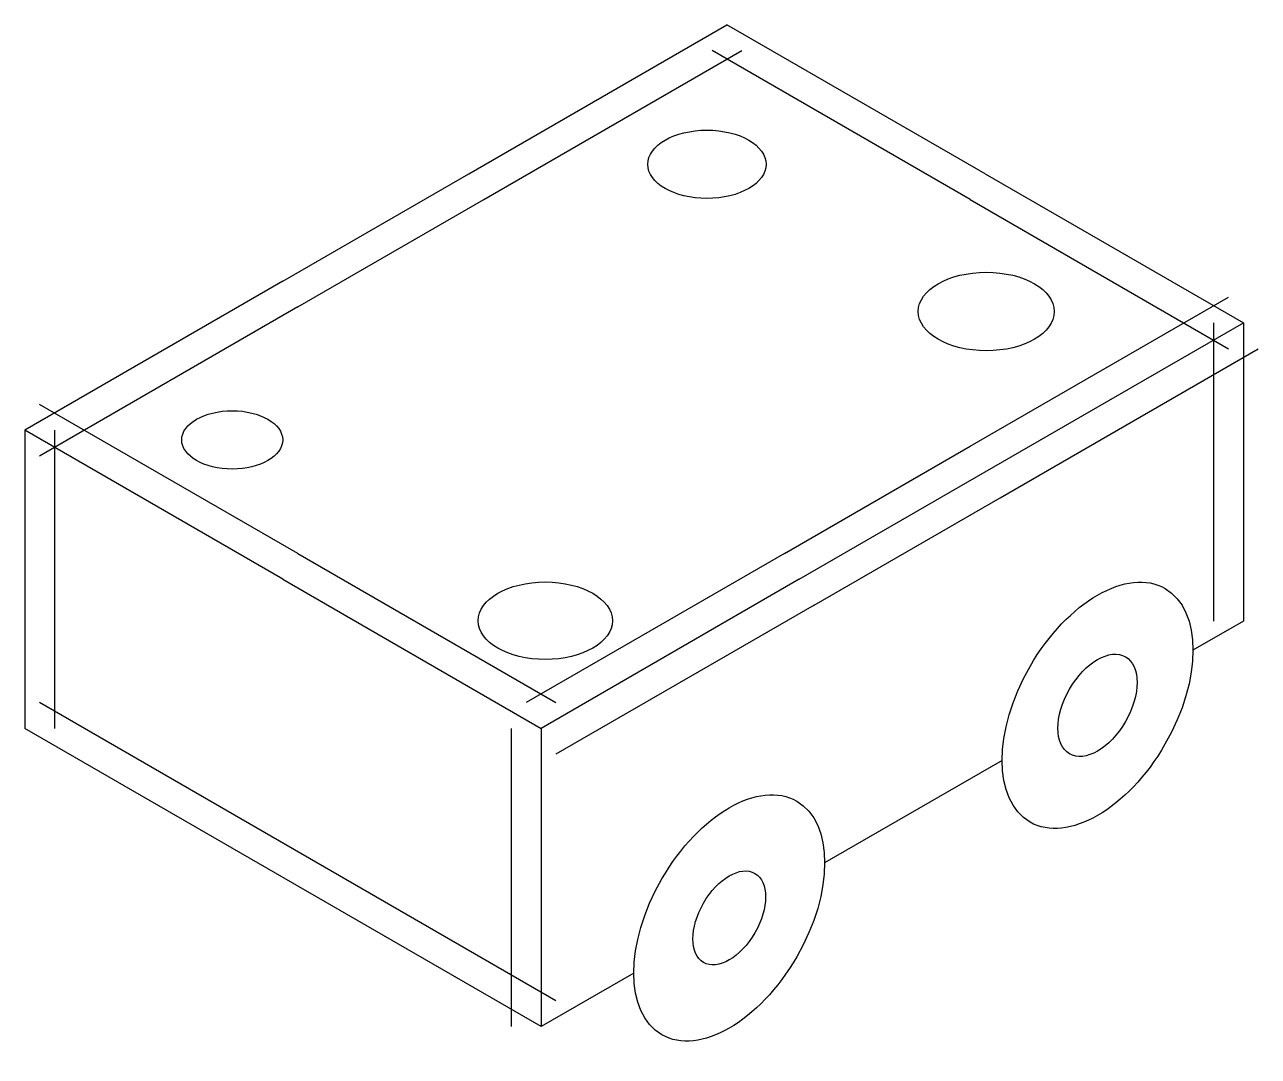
# Model space of a CAD drawing. Header units: millimetres. Extents: x 2279 to 2693, y 887 to 1233.
import ezdxf

# ---------------------------------------------------------------- set-up
doc = ezdxf.new("R2010")
doc.units = ezdxf.units.MM

msp = doc.modelspace()

# ---------------------------------------------------------------- linework, layer by layer
for p, q in [((2428.32, 1183.13), (2514.92, 1233.13)), ((2601.53, 1183.13), (2514.92, 1233.13)), ((2433.32, 1174.47), (2519.92, 1224.47)), ((2596.53, 1174.47), (2509.92, 1224.47)), ((2365.97, 1147.13), (2428.32, 1183.13)), ((2601.53, 1183.13), (2688.13, 1133.13)), ((2370.97, 1138.47), (2433.32, 1174.47)), ((2596.53, 1174.47), (2683.13, 1124.47)), ((2365.97, 1147.13), (2279.37, 1097.13)), ((2370.97, 1138.47), (2284.37, 1088.47)), ((2596.53, 1091.79), (2683.13, 1141.79)), ((2601.53, 1083.13), (2688.13, 1133.13)), ((2678.13, 1133.13), (2678.13, 1033.13)), ((2688.13, 1133.13), (2688.13, 1033.13)), ((2606.53, 1074.47), (2693.13, 1124.47)), ((2370.97, 1055.79), (2284.37, 1105.79)), ((2365.97, 1047.13), (2279.37, 1097.13)), ((2279.37, 1097.13), (2279.37, 997.13)), ((2289.37, 1097.13), (2289.37, 997.13)), ((2534.17, 1055.79), (2596.53, 1091.79)), ((2534.17, 1055.79), (2596.53, 1091.79)), ((2539.17, 1047.13), (2601.53, 1083.13)), ((2544.17, 1038.47), (2606.53, 1074.47)), ((2370.97, 1055.79), (2457.57, 1005.79)), ((2534.17, 1055.79), (2447.57, 1005.79)), ((2365.97, 1047.13), (2452.57, 997.13)), ((2539.17, 1047.13), (2452.57, 997.13)), ((2544.17, 1038.47), (2457.57, 988.47)), ((2688.13, 1033.13), (2671.2, 1023.36)), ((2457.57, 905.79), (2284.37, 1005.79)), ((2452.57, 897.13), (2279.37, 997.13)), ((2442.57, 997.13), (2442.57, 897.13)), ((2452.57, 997.13), (2452.57, 897.13)), ((2607.2, 986.41), (2547.67, 952.04)), ((2483.68, 915.09), (2452.57, 897.13))]:
    msp.add_line(p, q)
for centre, major_axis in [((2508.2, 1186.31), (-19.84, 0)), ((2601.89, 1136.94), (-22.81, 0)), ((2348.97, 1093.89), (-16.93, 0)), ((2639.2, 1004.88), (-22.63, -39.19)), ((2453.97, 1033.24), (-22.52, 0)), ((2639.2, 1004.88), (-9.4, -16.28)), ((2515.68, 933.57), (-22.63, -39.19)), ((2515.68, 933.57), (-8.63, -14.95))]:
    msp.add_ellipse(centre, major_axis=major_axis, ratio=0.57735)

doc.saveas('drawing.dxf')
